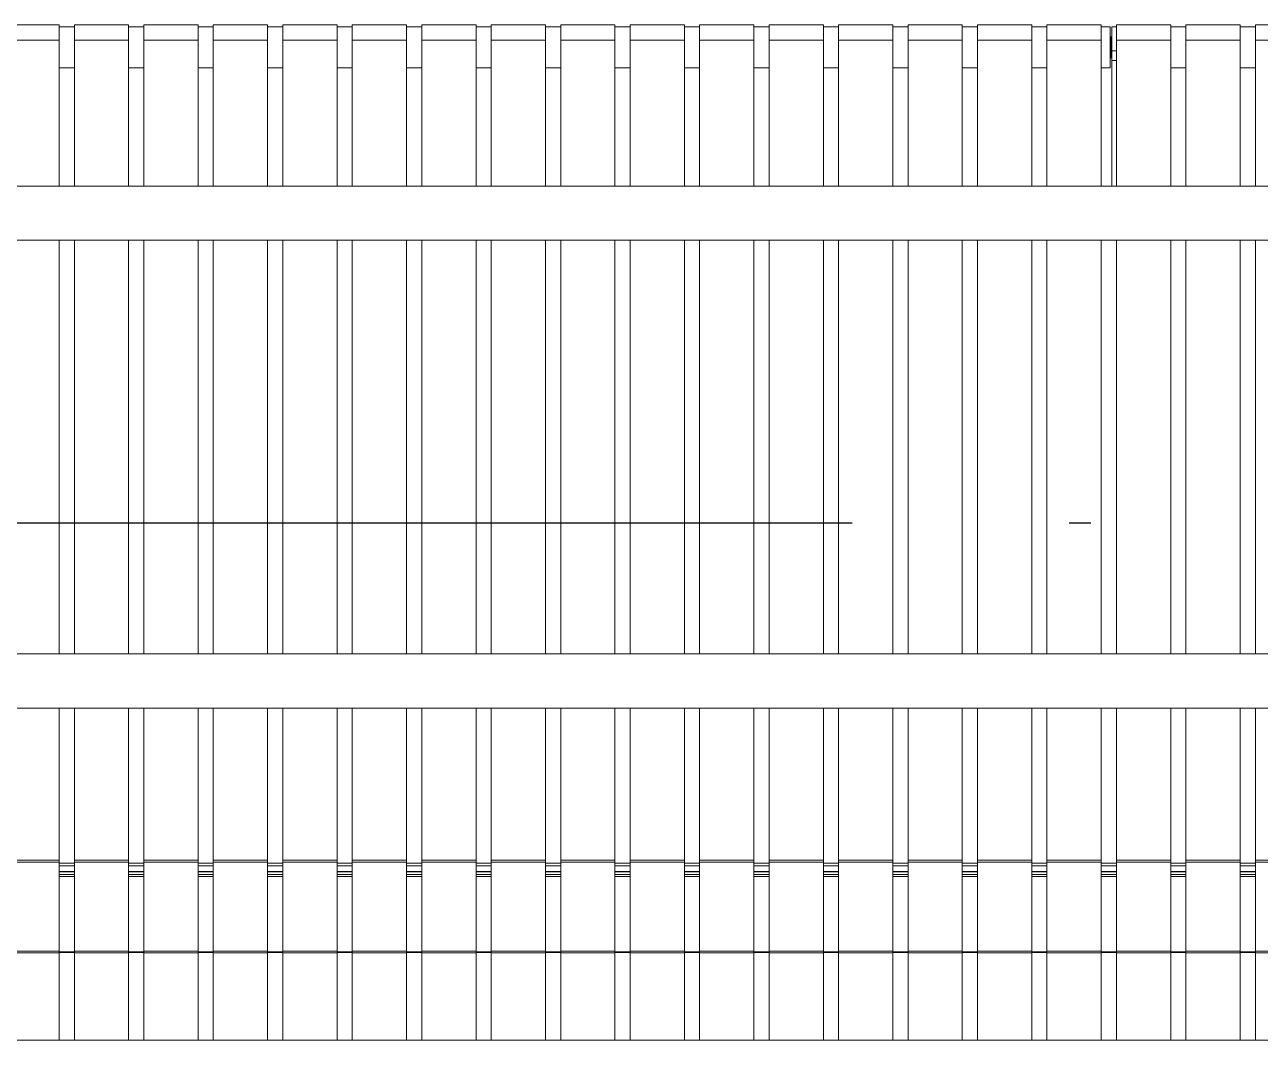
# Model space of a CAD drawing. Extents: x -2187 to 96136, y -11110 to 52208.
# Drawn here: x 41223 to 42362, y 25187 to 26122 of the extents above; entities that cross this region are included whole.
import ezdxf

# ---------------------------------------------------------------- set-up
doc = ezdxf.new("R2010")
doc.units = 0
doc.header["$LTSCALE"] = 1000
doc.header["$MEASUREMENT"] = 0
doc.linetypes.add('DOTE', pattern=[2.42, 2, -0.2, 0.02, -0.2])
doc.layers.add('DOTE', color=14, linetype='DOTE')

msp = doc.modelspace()

# ---------------------------------------------------------------- linework, layer by layer
at = {"color": 7, "linetype": 'Continuous', "lineweight": 15}
for p, q in [((41255.189, 26122.291), (41205.189, 26122.291)), ((41255.189, 26122.291), (41255.189, 26108.088)), ((41269.189, 26120.423), (41255.189, 26120.423)), ((41319.189, 26122.291), (41269.189, 26122.291)), ((41269.189, 26122.291), (41269.189, 26108.088)), ((41319.189, 26122.291), (41319.189, 26108.088)), ((41333.189, 26120.423), (41319.189, 26120.423)), ((41383.189, 26122.291), (41333.189, 26122.291)), ((41333.189, 26122.291), (41333.189, 26108.088)), ((41383.189, 26122.291), (41383.189, 26108.088)), ((41397.189, 26120.423), (41383.189, 26120.423)), ((41447.189, 26122.291), (41397.189, 26122.291)), ((41397.189, 26122.291), (41397.189, 26108.088)), ((41447.189, 26122.291), (41447.189, 26108.088)), ((41461.189, 26120.423), (41447.189, 26120.423)), ((41511.189, 26122.291), (41461.189, 26122.291)), ((41461.189, 26122.291), (41461.189, 26108.088)), ((41511.189, 26122.291), (41511.189, 26108.088)), ((41525.189, 26120.423), (41511.189, 26120.423)), ((41575.189, 26122.291), (41525.189, 26122.291)), ((41525.189, 26122.291), (41525.189, 26108.088)), ((41575.189, 26122.291), (41575.189, 26108.088)), ((41589.189, 26120.423), (41575.189, 26120.423)), ((41639.189, 26122.291), (41589.189, 26122.291)), ((41589.189, 26122.291), (41589.189, 26108.088)), ((41639.189, 26122.291), (41639.189, 26108.088)), ((41653.189, 26120.423), (41639.189, 26120.423)), ((41703.189, 26122.291), (41653.189, 26122.291)), ((41653.189, 26122.291), (41653.189, 26108.088)), ((41703.189, 26122.291), (41703.189, 26108.088)), ((41717.189, 26120.423), (41703.189, 26120.423)), ((41767.189, 26122.291), (41717.189, 26122.291)), ((41717.189, 26122.291), (41717.189, 26108.088)), ((41767.189, 26122.291), (41767.189, 26108.088)), ((41781.189, 26120.423), (41767.189, 26120.423)), ((41831.189, 26122.291), (41781.189, 26122.291)), ((41781.189, 26122.291), (41781.189, 26108.088)), ((41831.189, 26122.291), (41831.189, 26108.088)), ((41845.189, 26120.423), (41831.189, 26120.423)), ((41895.189, 26122.291), (41845.189, 26122.291)), ((41845.189, 26122.291), (41845.189, 26108.088)), ((41895.189, 26122.291), (41895.189, 26108.088)), ((41909.189, 26120.423), (41895.189, 26120.423)), ((41959.189, 26122.291), (41909.189, 26122.291)), ((41909.189, 26122.291), (41909.189, 26108.088)), ((41959.189, 26122.291), (41959.189, 26108.088)), ((41973.189, 26120.423), (41959.189, 26120.423)), ((42023.189, 26122.291), (41973.189, 26122.291)), ((41973.189, 26122.291), (41973.189, 26108.088)), ((42023.189, 26122.291), (42023.189, 26108.088)), ((42037.189, 26120.423), (42023.189, 26120.423)), ((42087.189, 26122.291), (42037.189, 26122.291)), ((42037.189, 26122.291), (42037.189, 26108.088)), ((42087.189, 26122.291), (42087.189, 26108.088)), ((42101.189, 26120.423), (42087.189, 26120.423)), ((42151.189, 26122.291), (42101.189, 26122.291)), ((42101.189, 26122.291), (42101.189, 26108.088)), ((42151.189, 26122.291), (42151.189, 26108.088)), ((42165.189, 26120.423), (42151.189, 26120.423)), ((42215.189, 26122.291), (42165.189, 26122.291)), ((42165.189, 26122.291), (42165.189, 26108.088)), ((42215.189, 26122.291), (42215.189, 26108.088)), ((42223.396, 26120.423), (42215.189, 26120.423)), ((42223.396, 26120.423), (42223.396, 26119.083)), ((42223.396, 26119.083), (42223.396, 26082.423)), ((42229.189, 26120.423), (42224.896, 26120.423)), ((42224.896, 26120.423), (42224.896, 26098.304)), ((42279.189, 26122.291), (42229.189, 26122.291)), ((42229.189, 26122.291), (42229.189, 26108.088)), ((42279.189, 26122.291), (42279.189, 26108.088)), ((42293.189, 26120.423), (42279.189, 26120.423)), ((42293.189, 26120.423), (42279.189, 26120.423)), ((42343.189, 26122.291), (42293.189, 26122.291)), ((42293.189, 26122.291), (42293.189, 26108.088)), ((42343.189, 26122.291), (42343.189, 26108.088)), ((42357.189, 26120.423), (42343.189, 26120.423)), ((42357.189, 26120.423), (42343.189, 26120.423)), ((42407.189, 26122.291), (42357.189, 26122.291)), ((42357.189, 26122.291), (42357.189, 26108.088)), ((41255.189, 26108.088), (41205.189, 26108.088)), ((41255.189, 25973.625), (41255.189, 26108.088)), ((41319.189, 26108.088), (41269.189, 26108.088)), ((41269.189, 25973.625), (41269.189, 26108.088)), ((41319.189, 25973.625), (41319.189, 26108.088)), ((41383.189, 26108.088), (41333.189, 26108.088)), ((41333.189, 25973.625), (41333.189, 26108.088)), ((41383.189, 25973.625), (41383.189, 26108.088)), ((41447.189, 26108.088), (41397.189, 26108.088)), ((41397.189, 25973.625), (41397.189, 26108.088)), ((41447.189, 25973.625), (41447.189, 26108.088)), ((41511.189, 26108.088), (41461.189, 26108.088)), ((41461.189, 25973.625), (41461.189, 26108.088)), ((41511.189, 25973.625), (41511.189, 26108.088)), ((41575.189, 26108.088), (41525.189, 26108.088)), ((41525.189, 25973.625), (41525.189, 26108.088)), ((41575.189, 25973.625), (41575.189, 26108.088)), ((41639.189, 26108.088), (41589.189, 26108.088)), ((41589.189, 25973.625), (41589.189, 26108.088)), ((41639.189, 25973.625), (41639.189, 26108.088)), ((41703.189, 26108.088), (41653.189, 26108.088)), ((41653.189, 25973.625), (41653.189, 26108.088)), ((41703.189, 25973.625), (41703.189, 26108.088)), ((41767.189, 26108.088), (41717.189, 26108.088)), ((41717.189, 25973.625), (41717.189, 26108.088)), ((41767.189, 25973.625), (41767.189, 26108.088)), ((41831.189, 26108.088), (41781.189, 26108.088)), ((41781.189, 25973.625), (41781.189, 26108.088)), ((41831.189, 25973.625), (41831.189, 26108.088)), ((41895.189, 26108.088), (41845.189, 26108.088)), ((41845.189, 25973.625), (41845.189, 26108.088)), ((41895.189, 25973.625), (41895.189, 26108.088)), ((41959.189, 26108.088), (41909.189, 26108.088)), ((41909.189, 25973.625), (41909.189, 26108.088)), ((41959.189, 25973.625), (41959.189, 26108.088)), ((42023.189, 26108.088), (41973.189, 26108.088)), ((41973.189, 25973.625), (41973.189, 26108.088)), ((42023.189, 25973.625), (42023.189, 26108.088)), ((42087.189, 26108.088), (42037.189, 26108.088)), ((42037.189, 25973.625), (42037.189, 26108.088)), ((42087.189, 25973.625), (42087.189, 26108.088)), ((42151.189, 26108.088), (42101.189, 26108.088)), ((42101.189, 25973.625), (42101.189, 26108.088)), ((42151.189, 25973.625), (42151.189, 26108.088)), ((42215.189, 26108.088), (42165.189, 26108.088)), ((42165.189, 25973.625), (42165.189, 26108.088)), ((42215.189, 25973.625), (42215.189, 26108.088)), ((42224.396, 26111.173), (42223.396, 26111.173)), ((42224.896, 26110.673), (42224.396, 26111.173)), ((42224.396, 26111.173), (42224.396, 26093.392)), ((42279.189, 26108.088), (42229.189, 26108.088)), ((42229.189, 25973.625), (42229.189, 26108.088)), ((42279.189, 25973.625), (42279.189, 26108.088)), ((42343.189, 26108.088), (42293.189, 26108.088)), ((42293.189, 25973.625), (42293.189, 26108.088)), ((42343.189, 25973.625), (42343.189, 26108.088)), ((42407.189, 26108.088), (42357.189, 26108.088)), ((42357.189, 25973.625), (42357.189, 26108.088)), ((42223.396, 26091.673), (42224.396, 26091.673)), ((42224.396, 26093.392), (42224.396, 26091.673)), ((42224.396, 26091.673), (42224.896, 26092.173)), ((42224.896, 26089.265), (42224.896, 26098.304)), ((42224.896, 26089.265), (42224.896, 25973.625)), ((41255.189, 26082.423), (41269.189, 26082.423)), ((41319.189, 26082.423), (41333.189, 26082.423)), ((41383.189, 26082.423), (41397.189, 26082.423)), ((41447.189, 26082.423), (41461.189, 26082.423)), ((41511.189, 26082.423), (41525.189, 26082.423)), ((41575.189, 26082.423), (41589.189, 26082.423)), ((41639.189, 26082.423), (41653.189, 26082.423)), ((41703.189, 26082.423), (41717.189, 26082.423)), ((41767.189, 26082.423), (41781.189, 26082.423)), ((41831.189, 26082.423), (41845.189, 26082.423)), ((41895.189, 26082.423), (41909.189, 26082.423)), ((41959.189, 26082.423), (41973.189, 26082.423)), ((42023.189, 26082.423), (42037.189, 26082.423)), ((42087.189, 26082.423), (42101.189, 26082.423)), ((42151.189, 26082.423), (42165.189, 26082.423)), ((42215.189, 26082.423), (42223.396, 26082.423)), ((42279.189, 26082.423), (42293.189, 26082.423)), ((42279.189, 26082.423), (42293.189, 26082.423)), ((42343.189, 26082.423), (42357.189, 26082.423)), ((42343.189, 26082.423), (42357.189, 26082.423)), ((43347.821, 25973.625), (40070.821, 25973.625)), ((40070.821, 25923.625), (43347.821, 25923.625)), ((41255.189, 25542.671), (41255.189, 25923.625)), ((41269.189, 25542.671), (41269.189, 25923.625)), ((41319.189, 25542.671), (41319.189, 25923.625)), ((41333.189, 25542.671), (41333.189, 25923.625)), ((41383.189, 25542.671), (41383.189, 25923.625)), ((41397.189, 25542.671), (41397.189, 25923.625)), ((41447.189, 25542.671), (41447.189, 25923.625)), ((41461.189, 25542.671), (41461.189, 25923.625)), ((41511.189, 25542.671), (41511.189, 25923.625)), ((41525.189, 25542.671), (41525.189, 25923.625)), ((41575.189, 25542.671), (41575.189, 25923.625)), ((41589.189, 25542.671), (41589.189, 25923.625)), ((41639.189, 25542.671), (41639.189, 25923.625)), ((41653.189, 25542.671), (41653.189, 25923.625)), ((41703.189, 25542.671), (41703.189, 25923.625)), ((41717.189, 25542.671), (41717.189, 25923.625)), ((41767.189, 25542.671), (41767.189, 25923.625)), ((41781.189, 25542.671), (41781.189, 25923.625)), ((41831.189, 25542.671), (41831.189, 25923.625)), ((41845.189, 25542.671), (41845.189, 25923.625)), ((41895.189, 25542.671), (41895.189, 25923.625)), ((41909.189, 25542.671), (41909.189, 25923.625)), ((41959.189, 25542.671), (41959.189, 25923.625)), ((41973.189, 25542.671), (41973.189, 25923.625)), ((42023.189, 25542.671), (42023.189, 25923.625)), ((42037.189, 25542.671), (42037.189, 25923.625)), ((42087.189, 25542.671), (42087.189, 25923.625)), ((42101.189, 25542.671), (42101.189, 25923.625)), ((42151.189, 25542.671), (42151.189, 25923.625)), ((42165.189, 25542.671), (42165.189, 25923.625)), ((42215.189, 25542.671), (42215.189, 25923.625)), ((42229.189, 25542.671), (42229.189, 25923.625)), ((42279.189, 25542.671), (42279.189, 25923.625)), ((42293.189, 25542.671), (42293.189, 25923.625)), ((42343.189, 25542.671), (42343.189, 25923.625)), ((42357.189, 25542.671), (42357.189, 25923.625)), ((43347.821, 25542.671), (40070.821, 25542.671)), ((40070.821, 25492.671), (43347.821, 25492.671)), ((41255.189, 25352.374), (41255.189, 25492.671)), ((41269.189, 25352.374), (41269.189, 25492.671)), ((41319.189, 25352.374), (41319.189, 25492.671)), ((41333.189, 25352.374), (41333.189, 25492.671)), ((41383.189, 25352.374), (41383.189, 25492.671)), ((41397.189, 25352.374), (41397.189, 25492.671)), ((41447.189, 25352.374), (41447.189, 25492.671)), ((41461.189, 25352.374), (41461.189, 25492.671)), ((41511.189, 25352.374), (41511.189, 25492.671)), ((41525.189, 25352.374), (41525.189, 25492.671)), ((41575.189, 25352.374), (41575.189, 25492.671)), ((41589.189, 25352.374), (41589.189, 25492.671)), ((41639.189, 25352.374), (41639.189, 25492.671)), ((41653.189, 25352.374), (41653.189, 25492.671)), ((41703.189, 25352.374), (41703.189, 25492.671)), ((41717.189, 25352.374), (41717.189, 25492.671)), ((41767.189, 25352.374), (41767.189, 25492.671)), ((41781.189, 25352.374), (41781.189, 25492.671)), ((41831.189, 25352.374), (41831.189, 25492.671)), ((41845.189, 25352.374), (41845.189, 25492.671)), ((41895.189, 25352.374), (41895.189, 25492.671)), ((41909.189, 25352.374), (41909.189, 25492.671)), ((41959.189, 25352.374), (41959.189, 25492.671)), ((41973.189, 25352.374), (41973.189, 25492.671)), ((42023.189, 25352.374), (42023.189, 25492.671)), ((42037.189, 25352.374), (42037.189, 25492.671)), ((42087.189, 25352.374), (42087.189, 25492.671)), ((42101.189, 25352.374), (42101.189, 25492.671)), ((42151.189, 25352.374), (42151.189, 25492.671)), ((42165.189, 25352.374), (42165.189, 25492.671)), ((42215.189, 25352.374), (42215.189, 25492.671)), ((42229.189, 25352.374), (42229.189, 25492.671)), ((42279.189, 25352.374), (42279.189, 25492.671)), ((42293.189, 25352.374), (42293.189, 25492.671)), ((42343.189, 25352.374), (42343.189, 25492.671)), ((42357.189, 25352.374), (42357.189, 25492.671)), ((41255.189, 25352.374), (41205.189, 25352.374)), ((41255.189, 25350.572), (41205.189, 25350.572)), ((41255.189, 25350.572), (41255.189, 25352.374)), ((41255.189, 25268.693), (41255.189, 25350.572)), ((41319.189, 25352.374), (41269.189, 25352.374)), ((41269.189, 25350.572), (41269.189, 25352.374)), ((41319.189, 25350.572), (41269.189, 25350.572)), ((41269.189, 25268.693), (41269.189, 25350.572)), ((41319.189, 25350.572), (41319.189, 25352.374)), ((41319.189, 25268.693), (41319.189, 25350.572)), ((41383.189, 25352.374), (41333.189, 25352.374)), ((41333.189, 25350.572), (41333.189, 25352.374)), ((41383.189, 25350.572), (41333.189, 25350.572)), ((41333.189, 25268.693), (41333.189, 25350.572)), ((41383.189, 25350.572), (41383.189, 25352.374)), ((41383.189, 25268.693), (41383.189, 25350.572)), ((41447.189, 25352.374), (41397.189, 25352.374)), ((41397.189, 25350.572), (41397.189, 25352.374)), ((41447.189, 25350.572), (41397.189, 25350.572)), ((41397.189, 25268.693), (41397.189, 25350.572)), ((41447.189, 25350.572), (41447.189, 25352.374)), ((41447.189, 25268.693), (41447.189, 25350.572)), ((41511.189, 25352.374), (41461.189, 25352.374)), ((41461.189, 25350.572), (41461.189, 25352.374)), ((41511.189, 25350.572), (41461.189, 25350.572)), ((41461.189, 25268.693), (41461.189, 25350.572)), ((41511.189, 25350.572), (41511.189, 25352.374)), ((41511.189, 25268.693), (41511.189, 25350.572)), ((41575.189, 25352.374), (41525.189, 25352.374)), ((41525.189, 25350.572), (41525.189, 25352.374)), ((41575.189, 25350.572), (41525.189, 25350.572)), ((41525.189, 25268.693), (41525.189, 25350.572)), ((41575.189, 25350.572), (41575.189, 25352.374)), ((41575.189, 25268.693), (41575.189, 25350.572)), ((41639.189, 25352.374), (41589.189, 25352.374)), ((41589.189, 25350.572), (41589.189, 25352.374)), ((41639.189, 25350.572), (41589.189, 25350.572)), ((41589.189, 25268.693), (41589.189, 25350.572)), ((41639.189, 25350.572), (41639.189, 25352.374)), ((41639.189, 25268.693), (41639.189, 25350.572)), ((41703.189, 25352.374), (41653.189, 25352.374)), ((41653.189, 25350.572), (41653.189, 25352.374)), ((41703.189, 25350.572), (41653.189, 25350.572)), ((41653.189, 25268.693), (41653.189, 25350.572)), ((41703.189, 25350.572), (41703.189, 25352.374)), ((41703.189, 25268.693), (41703.189, 25350.572)), ((41767.189, 25352.374), (41717.189, 25352.374)), ((41717.189, 25350.572), (41717.189, 25352.374)), ((41767.189, 25350.572), (41717.189, 25350.572)), ((41717.189, 25268.693), (41717.189, 25350.572)), ((41767.189, 25350.572), (41767.189, 25352.374)), ((41767.189, 25268.693), (41767.189, 25350.572)), ((41831.189, 25352.374), (41781.189, 25352.374)), ((41781.189, 25350.572), (41781.189, 25352.374)), ((41831.189, 25350.572), (41781.189, 25350.572)), ((41781.189, 25268.693), (41781.189, 25350.572)), ((41831.189, 25350.572), (41831.189, 25352.374)), ((41831.189, 25268.693), (41831.189, 25350.572)), ((41895.189, 25352.374), (41845.189, 25352.374)), ((41845.189, 25350.572), (41845.189, 25352.374)), ((41895.189, 25350.572), (41845.189, 25350.572)), ((41845.189, 25268.693), (41845.189, 25350.572)), ((41895.189, 25350.572), (41895.189, 25352.374)), ((41895.189, 25268.693), (41895.189, 25350.572)), ((41959.189, 25352.374), (41909.189, 25352.374)), ((41909.189, 25350.572), (41909.189, 25352.374)), ((41959.189, 25350.572), (41909.189, 25350.572)), ((41909.189, 25268.693), (41909.189, 25350.572)), ((41959.189, 25350.572), (41959.189, 25352.374)), ((41959.189, 25268.693), (41959.189, 25350.572)), ((42023.189, 25352.374), (41973.189, 25352.374)), ((41973.189, 25350.572), (41973.189, 25352.374)), ((42023.189, 25350.572), (41973.189, 25350.572)), ((41973.189, 25268.693), (41973.189, 25350.572)), ((42023.189, 25350.572), (42023.189, 25352.374)), ((42023.189, 25268.693), (42023.189, 25350.572)), ((42087.189, 25352.374), (42037.189, 25352.374)), ((42037.189, 25350.572), (42037.189, 25352.374)), ((42087.189, 25350.572), (42037.189, 25350.572)), ((42037.189, 25268.693), (42037.189, 25350.572)), ((42087.189, 25350.572), (42087.189, 25352.374)), ((42087.189, 25268.693), (42087.189, 25350.572)), ((42151.189, 25352.374), (42101.189, 25352.374)), ((42101.189, 25350.572), (42101.189, 25352.374)), ((42151.189, 25350.572), (42101.189, 25350.572)), ((42101.189, 25268.693), (42101.189, 25350.572)), ((42151.189, 25350.572), (42151.189, 25352.374)), ((42151.189, 25268.693), (42151.189, 25350.572)), ((42215.189, 25352.374), (42165.189, 25352.374)), ((42165.189, 25350.572), (42165.189, 25352.374)), ((42215.189, 25350.572), (42165.189, 25350.572)), ((42165.189, 25268.693), (42165.189, 25350.572)), ((42215.189, 25350.572), (42215.189, 25352.374)), ((42215.189, 25268.693), (42215.189, 25350.572)), ((42279.189, 25352.374), (42229.189, 25352.374)), ((42229.189, 25350.572), (42229.189, 25352.374)), ((42279.189, 25350.572), (42229.189, 25350.572)), ((42229.189, 25268.693), (42229.189, 25350.572)), ((42279.189, 25350.572), (42279.189, 25352.374)), ((42279.189, 25268.693), (42279.189, 25350.572)), ((42343.189, 25352.374), (42293.189, 25352.374)), ((42293.189, 25350.572), (42293.189, 25352.374)), ((42343.189, 25350.572), (42293.189, 25350.572)), ((42293.189, 25268.693), (42293.189, 25350.572)), ((42343.189, 25350.572), (42343.189, 25352.374)), ((42343.189, 25268.693), (42343.189, 25350.572)), ((42407.189, 25352.374), (42357.189, 25352.374)), ((42357.189, 25350.572), (42357.189, 25352.374)), ((42407.189, 25350.572), (42357.189, 25350.572)), ((42357.189, 25268.693), (42357.189, 25350.572)), ((41255.189, 25341.886), (41269.189, 25341.886)), ((41269.189, 25339.375), (41255.189, 25339.375)), ((41319.189, 25341.886), (41333.189, 25341.886)), ((41333.189, 25339.375), (41319.189, 25339.375)), ((41383.189, 25341.886), (41397.189, 25341.886)), ((41397.189, 25339.375), (41383.189, 25339.375)), ((41447.189, 25341.886), (41461.189, 25341.886)), ((41461.189, 25339.375), (41447.189, 25339.375)), ((41511.189, 25341.886), (41525.189, 25341.886)), ((41525.189, 25339.375), (41511.189, 25339.375)), ((41575.189, 25341.886), (41589.189, 25341.886)), ((41589.189, 25339.375), (41575.189, 25339.375)), ((41639.189, 25341.886), (41653.189, 25341.886)), ((41653.189, 25339.375), (41639.189, 25339.375)), ((41703.189, 25341.886), (41717.189, 25341.886)), ((41717.189, 25339.375), (41703.189, 25339.375)), ((41767.189, 25341.886), (41781.189, 25341.886)), ((41781.189, 25339.375), (41767.189, 25339.375)), ((41831.189, 25341.886), (41845.189, 25341.886)), ((41845.189, 25339.375), (41831.189, 25339.375)), ((41895.189, 25341.886), (41909.189, 25341.886)), ((41909.189, 25339.375), (41895.189, 25339.375)), ((41959.189, 25341.886), (41973.189, 25341.886)), ((41973.189, 25339.375), (41959.189, 25339.375)), ((42023.189, 25341.886), (42037.189, 25341.886)), ((42037.189, 25339.375), (42023.189, 25339.375)), ((42087.189, 25341.886), (42101.189, 25341.886)), ((42101.189, 25339.375), (42087.189, 25339.375)), ((42151.189, 25341.886), (42165.189, 25341.886)), ((42165.189, 25339.375), (42151.189, 25339.375)), ((42215.189, 25341.886), (42229.189, 25341.886)), ((42229.189, 25339.375), (42215.189, 25339.375)), ((42279.189, 25341.886), (42293.189, 25341.886)), ((42293.189, 25339.375), (42279.189, 25339.375)), ((42343.189, 25341.886), (42357.189, 25341.886)), ((42357.189, 25339.375), (42343.189, 25339.375)), ((41255.189, 25268.693), (41205.189, 25268.693)), ((41255.189, 25267.239), (41205.189, 25267.239)), ((41255.189, 25267.239), (41255.189, 25268.693)), ((41255.189, 25186.54), (41255.189, 25267.239)), ((41319.189, 25268.693), (41269.189, 25268.693)), ((41269.189, 25267.239), (41269.189, 25268.693)), ((41319.189, 25267.239), (41269.189, 25267.239)), ((41269.189, 25186.54), (41269.189, 25267.239)), ((41319.189, 25267.239), (41319.189, 25268.693)), ((41319.189, 25186.54), (41319.189, 25267.239)), ((41383.189, 25268.693), (41333.189, 25268.693)), ((41333.189, 25267.239), (41333.189, 25268.693)), ((41383.189, 25267.239), (41333.189, 25267.239)), ((41333.189, 25186.54), (41333.189, 25267.239)), ((41383.189, 25267.239), (41383.189, 25268.693)), ((41383.189, 25186.54), (41383.189, 25267.239)), ((41447.189, 25268.693), (41397.189, 25268.693)), ((41397.189, 25267.239), (41397.189, 25268.693)), ((41447.189, 25267.239), (41397.189, 25267.239)), ((41397.189, 25186.54), (41397.189, 25267.239)), ((41447.189, 25267.239), (41447.189, 25268.693)), ((41447.189, 25186.54), (41447.189, 25267.239)), ((41511.189, 25268.693), (41461.189, 25268.693)), ((41461.189, 25267.239), (41461.189, 25268.693)), ((41511.189, 25267.239), (41461.189, 25267.239)), ((41461.189, 25186.54), (41461.189, 25267.239)), ((41511.189, 25267.239), (41511.189, 25268.693)), ((41511.189, 25186.54), (41511.189, 25267.239)), ((41575.189, 25268.693), (41525.189, 25268.693)), ((41525.189, 25267.239), (41525.189, 25268.693)), ((41575.189, 25267.239), (41525.189, 25267.239)), ((41525.189, 25186.54), (41525.189, 25267.239)), ((41575.189, 25267.239), (41575.189, 25268.693)), ((41575.189, 25186.54), (41575.189, 25267.239)), ((41639.189, 25268.693), (41589.189, 25268.693)), ((41589.189, 25267.239), (41589.189, 25268.693)), ((41639.189, 25267.239), (41589.189, 25267.239)), ((41589.189, 25186.54), (41589.189, 25267.239)), ((41639.189, 25267.239), (41639.189, 25268.693)), ((41639.189, 25186.54), (41639.189, 25267.239)), ((41703.189, 25268.693), (41653.189, 25268.693)), ((41653.189, 25267.239), (41653.189, 25268.693)), ((41703.189, 25267.239), (41653.189, 25267.239)), ((41653.189, 25186.54), (41653.189, 25267.239)), ((41703.189, 25267.239), (41703.189, 25268.693)), ((41703.189, 25186.54), (41703.189, 25267.239)), ((41767.189, 25268.693), (41717.189, 25268.693)), ((41717.189, 25267.239), (41717.189, 25268.693)), ((41767.189, 25267.239), (41717.189, 25267.239)), ((41717.189, 25186.54), (41717.189, 25267.239)), ((41767.189, 25267.239), (41767.189, 25268.693)), ((41767.189, 25186.54), (41767.189, 25267.239)), ((41831.189, 25268.693), (41781.189, 25268.693)), ((41781.189, 25267.239), (41781.189, 25268.693)), ((41831.189, 25267.239), (41781.189, 25267.239)), ((41781.189, 25186.54), (41781.189, 25267.239)), ((41831.189, 25267.239), (41831.189, 25268.693)), ((41831.189, 25186.54), (41831.189, 25267.239)), ((41895.189, 25268.693), (41845.189, 25268.693)), ((41845.189, 25267.239), (41845.189, 25268.693)), ((41895.189, 25267.239), (41845.189, 25267.239)), ((41845.189, 25186.54), (41845.189, 25267.239)), ((41895.189, 25267.239), (41895.189, 25268.693)), ((41895.189, 25186.54), (41895.189, 25267.239)), ((41959.189, 25268.693), (41909.189, 25268.693)), ((41909.189, 25267.239), (41909.189, 25268.693)), ((41959.189, 25267.239), (41909.189, 25267.239)), ((41909.189, 25186.54), (41909.189, 25267.239)), ((41959.189, 25267.239), (41959.189, 25268.693)), ((41959.189, 25186.54), (41959.189, 25267.239)), ((42023.189, 25268.693), (41973.189, 25268.693)), ((41973.189, 25267.239), (41973.189, 25268.693)), ((42023.189, 25267.239), (41973.189, 25267.239)), ((41973.189, 25186.54), (41973.189, 25267.239)), ((42023.189, 25267.239), (42023.189, 25268.693)), ((42023.189, 25186.54), (42023.189, 25267.239)), ((42087.189, 25268.693), (42037.189, 25268.693)), ((42037.189, 25267.239), (42037.189, 25268.693)), ((42087.189, 25267.239), (42037.189, 25267.239)), ((42037.189, 25186.54), (42037.189, 25267.239)), ((42087.189, 25267.239), (42087.189, 25268.693)), ((42087.189, 25186.54), (42087.189, 25267.239)), ((42151.189, 25268.693), (42101.189, 25268.693)), ((42101.189, 25267.239), (42101.189, 25268.693)), ((42151.189, 25267.239), (42101.189, 25267.239)), ((42101.189, 25186.54), (42101.189, 25267.239)), ((42151.189, 25267.239), (42151.189, 25268.693)), ((42151.189, 25186.54), (42151.189, 25267.239)), ((42215.189, 25268.693), (42165.189, 25268.693)), ((42165.189, 25267.239), (42165.189, 25268.693)), ((42215.189, 25267.239), (42165.189, 25267.239)), ((42165.189, 25186.54), (42165.189, 25267.239)), ((42215.189, 25267.239), (42215.189, 25268.693)), ((42215.189, 25186.54), (42215.189, 25267.239)), ((42279.189, 25268.693), (42229.189, 25268.693)), ((42229.189, 25267.239), (42229.189, 25268.693)), ((42279.189, 25267.239), (42229.189, 25267.239)), ((42229.189, 25186.54), (42229.189, 25267.239)), ((42279.189, 25267.239), (42279.189, 25268.693)), ((42279.189, 25186.54), (42279.189, 25267.239)), ((42343.189, 25268.693), (42293.189, 25268.693)), ((42293.189, 25267.239), (42293.189, 25268.693)), ((42343.189, 25267.239), (42293.189, 25267.239)), ((42293.189, 25186.54), (42293.189, 25267.239)), ((42343.189, 25267.239), (42343.189, 25268.693)), ((42343.189, 25186.54), (42343.189, 25267.239)), ((42407.189, 25268.693), (42357.189, 25268.693)), ((42357.189, 25267.239), (42357.189, 25268.693)), ((42407.189, 25267.239), (42357.189, 25267.239)), ((42357.189, 25186.54), (42357.189, 25267.239)), ((39982.75, 25186.54), (43423.043, 25186.54))]:
    msp.add_line(p, q, dxfattribs=at)
at = {"color": 8, "linetype": 'Continuous', "lineweight": 15}
for p, q in [((42224.896, 26098.304), (42229.189, 26098.304)), ((42229.189, 26089.265), (42224.896, 26089.265)), ((41269.189, 25349.788), (41255.189, 25349.788)), ((41333.189, 25349.788), (41319.189, 25349.788)), ((41397.189, 25349.788), (41383.189, 25349.788)), ((41461.189, 25349.788), (41447.189, 25349.788)), ((41525.189, 25349.788), (41511.189, 25349.788)), ((41589.189, 25349.788), (41575.189, 25349.788)), ((41653.189, 25349.788), (41639.189, 25349.788)), ((41717.189, 25349.788), (41703.189, 25349.788)), ((41781.189, 25349.788), (41767.189, 25349.788)), ((41845.189, 25349.788), (41831.189, 25349.788)), ((41909.189, 25349.788), (41895.189, 25349.788)), ((41973.189, 25349.788), (41959.189, 25349.788)), ((42037.189, 25349.788), (42023.189, 25349.788)), ((42101.189, 25349.788), (42087.189, 25349.788)), ((42165.189, 25349.788), (42151.189, 25349.788)), ((42229.189, 25349.788), (42215.189, 25349.788)), ((42293.189, 25349.788), (42279.189, 25349.788)), ((42357.189, 25349.788), (42343.189, 25349.788)), ((41269.189, 25347.307), (41255.189, 25347.307)), ((41269.189, 25341.966), (41255.189, 25341.966)), ((41333.189, 25347.307), (41319.189, 25347.307)), ((41333.189, 25341.966), (41319.189, 25341.966)), ((41397.189, 25347.307), (41383.189, 25347.307)), ((41397.189, 25341.966), (41383.189, 25341.966)), ((41461.189, 25347.307), (41447.189, 25347.307)), ((41461.189, 25341.966), (41447.189, 25341.966)), ((41525.189, 25347.307), (41511.189, 25347.307)), ((41525.189, 25341.966), (41511.189, 25341.966)), ((41589.189, 25347.307), (41575.189, 25347.307)), ((41589.189, 25341.966), (41575.189, 25341.966)), ((41653.189, 25347.307), (41639.189, 25347.307)), ((41653.189, 25341.966), (41639.189, 25341.966)), ((41717.189, 25347.307), (41703.189, 25347.307)), ((41717.189, 25341.966), (41703.189, 25341.966)), ((41781.189, 25347.307), (41767.189, 25347.307)), ((41781.189, 25341.966), (41767.189, 25341.966)), ((41845.189, 25347.307), (41831.189, 25347.307)), ((41845.189, 25341.966), (41831.189, 25341.966)), ((41909.189, 25347.307), (41895.189, 25347.307)), ((41909.189, 25341.966), (41895.189, 25341.966)), ((41973.189, 25347.307), (41959.189, 25347.307)), ((41973.189, 25341.966), (41959.189, 25341.966)), ((42037.189, 25347.307), (42023.189, 25347.307)), ((42037.189, 25341.966), (42023.189, 25341.966)), ((42101.189, 25347.307), (42087.189, 25347.307)), ((42101.189, 25341.966), (42087.189, 25341.966)), ((42165.189, 25347.307), (42151.189, 25347.307)), ((42165.189, 25341.966), (42151.189, 25341.966)), ((42229.189, 25347.307), (42215.189, 25347.307)), ((42229.189, 25341.966), (42215.189, 25341.966)), ((42293.189, 25347.307), (42279.189, 25347.307)), ((42293.189, 25341.966), (42279.189, 25341.966)), ((42357.189, 25347.307), (42343.189, 25347.307)), ((42357.189, 25341.966), (42343.189, 25341.966)), ((41269.189, 25337.475), (41255.189, 25337.475)), ((41333.189, 25337.475), (41319.189, 25337.475)), ((41397.189, 25337.475), (41383.189, 25337.475)), ((41461.189, 25337.475), (41447.189, 25337.475)), ((41525.189, 25337.475), (41511.189, 25337.475)), ((41589.189, 25337.475), (41575.189, 25337.475)), ((41653.189, 25337.475), (41639.189, 25337.475)), ((41717.189, 25337.475), (41703.189, 25337.475)), ((41781.189, 25337.475), (41767.189, 25337.475)), ((41845.189, 25337.475), (41831.189, 25337.475)), ((41909.189, 25337.475), (41895.189, 25337.475)), ((41973.189, 25337.475), (41959.189, 25337.475)), ((42037.189, 25337.475), (42023.189, 25337.475)), ((42101.189, 25337.475), (42087.189, 25337.475)), ((42165.189, 25337.475), (42151.189, 25337.475)), ((42229.189, 25337.475), (42215.189, 25337.475)), ((42293.189, 25337.475), (42279.189, 25337.475)), ((42357.189, 25337.475), (42343.189, 25337.475)), ((41269.189, 25267.91), (41255.189, 25267.91)), ((41269.189, 25267.58), (41255.189, 25267.58)), ((41333.189, 25267.91), (41319.189, 25267.91)), ((41333.189, 25267.58), (41319.189, 25267.58)), ((41397.189, 25267.91), (41383.189, 25267.91)), ((41397.189, 25267.58), (41383.189, 25267.58)), ((41461.189, 25267.91), (41447.189, 25267.91)), ((41461.189, 25267.58), (41447.189, 25267.58)), ((41525.189, 25267.91), (41511.189, 25267.91)), ((41525.189, 25267.58), (41511.189, 25267.58)), ((41589.189, 25267.91), (41575.189, 25267.91)), ((41589.189, 25267.58), (41575.189, 25267.58)), ((41653.189, 25267.91), (41639.189, 25267.91)), ((41653.189, 25267.58), (41639.189, 25267.58)), ((41717.189, 25267.91), (41703.189, 25267.91)), ((41717.189, 25267.58), (41703.189, 25267.58)), ((41781.189, 25267.91), (41767.189, 25267.91)), ((41781.189, 25267.58), (41767.189, 25267.58)), ((41845.189, 25267.91), (41831.189, 25267.91)), ((41845.189, 25267.58), (41831.189, 25267.58)), ((41909.189, 25267.91), (41895.189, 25267.91)), ((41909.189, 25267.58), (41895.189, 25267.58)), ((41973.189, 25267.91), (41959.189, 25267.91)), ((41973.189, 25267.58), (41959.189, 25267.58)), ((42037.189, 25267.91), (42023.189, 25267.91)), ((42037.189, 25267.58), (42023.189, 25267.58)), ((42101.189, 25267.91), (42087.189, 25267.91)), ((42101.189, 25267.58), (42087.189, 25267.58)), ((42165.189, 25267.91), (42151.189, 25267.91)), ((42165.189, 25267.58), (42151.189, 25267.58)), ((42229.189, 25267.91), (42215.189, 25267.91)), ((42229.189, 25267.58), (42215.189, 25267.58)), ((42293.189, 25267.91), (42279.189, 25267.91)), ((42293.189, 25267.58), (42279.189, 25267.58)), ((42357.189, 25267.91), (42343.189, 25267.91)), ((42357.189, 25267.58), (42343.189, 25267.58))]:
    msp.add_line(p, q, dxfattribs=at)
at = {"layer": 'DOTE'}
msp.add_line((8525.665, 25663.27), (92525.665, 25663.27), dxfattribs=at)

doc.saveas('drawing.dxf')
